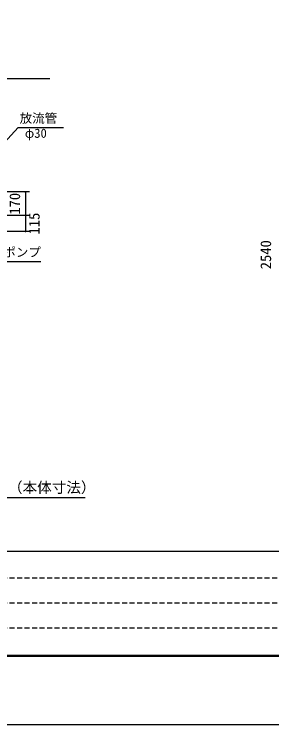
# Model space of a CAD drawing. Units: millimetres, scale not verified. Extents: x -8910 to 8910, y -6308 to 6308.
# Drawn here: x -2516 to -662, y -6308 to -1188 of the extents above; entities that cross this region are included whole.
import ezdxf
from ezdxf.enums import TextEntityAlignment as Align

# ---------------------------------------------------------------- set-up
doc = ezdxf.new("R2010")
doc.units = ezdxf.units.MM
doc.header["$LTSCALE"] = 30
doc.linetypes.add('DASHED1', pattern=[1.8, 1.2, -0.6])
for name, color, linetype, lineweight in [('0-0_機器', 2, 'Continuous', 25), ('0-1_製作', 5, 'Continuous', 25), ('0-2_空気管', 3, 'Continuous', 25), ('0-F_0E', 3, 'Continuous', 25), ('1-0_図面枠', 7, 'Continuous', 25), ('1-1_Axis_waku', 7, 'Continuous', 25)]:
    doc.layers.add(name, color=color, linetype=linetype, lineweight=lineweight)
doc.styles.add('ＭＳ ゴシック', font='')
doc.styles.get('ＭＳ ゴシック').set_extended_font_data('MS Gothic')

msp = doc.modelspace()

# ---------------------------------------------------------------- linework, layer by layer
at = {"layer": '0-0_機器'}
msp.add_line((-7009.2, -1650.29), (-2260.7, -1650.29), dxfattribs=at)
at = {"layer": '0-1_製作', "color": 2}
msp.add_line((-2594.85, -4670), (-2005.58, -4670), dxfattribs=at)
at = {"layer": '0-2_空気管', "color": 2}
for p, q in [((-2435.78, -2468.27), (-2435.78, -2638.27)), ((-2435.78, -2638.27), (-2435.78, -2753.27))]:
    msp.add_line(p, q, dxfattribs=at)
at = {"layer": '0-F_0E', "color": 2}
for p, q in [((-2405.78, -2468.27), (-2609.66, -2468.27)), ((-2405.78, -2638.27), (-2609.66, -2638.27)), ((-2405.78, -2753.27), (-2609.66, -2753.27))]:
    msp.add_line(p, q, dxfattribs=at)
at = {"layer": '0-F_0E'}
for points in [[(-2716.81, -2250.55), (-2488.25, -2003.17), (-2162.32, -2003.17)], [(-2971.13, -2694.36), (-2789.44, -2970.03), (-2324.44, -2970.03)]]:
    msp.add_lwpolyline(points, dxfattribs=at)
at = {"layer": '0-F_0E', "color": 5}
for points in [[(-2441.77, -2467.89), (-2435.78, -2468.27), (-2441.78, -2468.27)], [(-2441.78, -2468.27), (-2436.16, -2474.26), (-2441.73, -2469.02)], [(-2441.78, -2468.27), (-2435.78, -2474.27), (-2436.16, -2474.26)], [(-2441.78, -2468.27), (-2435.78, -2468.27), (-2435.78, -2474.27)], [(-2441.68, -2467.14), (-2435.78, -2468.27), (-2441.77, -2467.89)], [(-2441.73, -2469.02), (-2436.91, -2474.16), (-2441.59, -2469.76)], [(-2441.73, -2469.02), (-2436.16, -2474.26), (-2436.91, -2474.16)], [(-2441.49, -2466.41), (-2435.78, -2468.27), (-2441.68, -2467.14)], [(-2441.59, -2469.76), (-2437.64, -2473.97), (-2441.36, -2470.48)], [(-2441.59, -2469.76), (-2436.91, -2474.16), (-2437.64, -2473.97)], [(-2441.21, -2465.71), (-2435.78, -2468.27), (-2441.49, -2466.41)], [(-2441.36, -2470.48), (-2438.34, -2473.7), (-2441.04, -2471.16)], [(-2441.36, -2470.48), (-2437.64, -2473.97), (-2438.34, -2473.7)], [(-2440.85, -2465.05), (-2435.78, -2468.27), (-2441.21, -2465.71)], [(-2441.04, -2471.16), (-2439, -2473.33), (-2440.64, -2471.79)], [(-2441.04, -2471.16), (-2438.34, -2473.7), (-2439, -2473.33)], [(-2440.41, -2464.44), (-2435.78, -2468.27), (-2440.85, -2465.05)], [(-2440.64, -2471.79), (-2439.61, -2472.89), (-2440.16, -2472.37)], [(-2440.64, -2471.79), (-2439, -2473.33), (-2439.61, -2472.89)], [(-2439.89, -2463.89), (-2435.78, -2468.27), (-2440.41, -2464.44)], [(-2439.89, -2463.89), (-2435.78, -2462.27), (-2435.78, -2468.27)], [(-2439.31, -2463.41), (-2435.78, -2462.27), (-2439.89, -2463.89)], [(-2438.67, -2463.01), (-2435.78, -2462.27), (-2439.31, -2463.41)], [(-2437.99, -2462.69), (-2435.78, -2462.27), (-2438.67, -2463.01)], [(-2437.27, -2462.46), (-2435.78, -2462.27), (-2437.99, -2462.69)], [(-2436.53, -2462.31), (-2435.78, -2462.27), (-2437.27, -2462.46)], [(-2435.78, -2462.27), (-2429.78, -2468.27), (-2435.78, -2468.27)], [(-2435.78, -2462.27), (-2429.83, -2467.51), (-2429.78, -2468.27)], [(-2435.41, -2462.28), (-2429.83, -2467.51), (-2435.78, -2462.27)], [(-2435.78, -2468.27), (-2435.03, -2474.22), (-2435.78, -2474.27)], [(-2435.78, -2468.27), (-2434.29, -2474.08), (-2435.03, -2474.22)], [(-2435.78, -2468.27), (-2433.57, -2473.85), (-2434.29, -2474.08)], [(-2435.78, -2468.27), (-2432.89, -2473.52), (-2433.57, -2473.85)], [(-2435.78, -2468.27), (-2432.26, -2473.12), (-2432.89, -2473.52)], [(-2435.78, -2468.27), (-2431.67, -2472.64), (-2432.26, -2473.12)], [(-2435.78, -2468.27), (-2431.16, -2472.09), (-2431.67, -2472.64)], [(-2429.78, -2468.27), (-2431.16, -2472.09), (-2435.78, -2468.27)], [(-2434.66, -2462.37), (-2429.83, -2467.51), (-2435.41, -2462.28)], [(-2434.66, -2462.37), (-2429.97, -2466.77), (-2429.83, -2467.51)], [(-2433.93, -2462.56), (-2429.97, -2466.77), (-2434.66, -2462.37)], [(-2433.93, -2462.56), (-2430.2, -2466.06), (-2429.97, -2466.77)], [(-2433.23, -2462.84), (-2430.2, -2466.06), (-2433.93, -2462.56)], [(-2433.23, -2462.84), (-2430.52, -2465.38), (-2430.2, -2466.06)], [(-2432.57, -2463.2), (-2430.52, -2465.38), (-2433.23, -2462.84)], [(-2432.57, -2463.2), (-2430.93, -2464.74), (-2430.52, -2465.38)], [(-2431.96, -2463.64), (-2430.93, -2464.74), (-2432.57, -2463.2)], [(-2431.96, -2463.64), (-2431.41, -2464.16), (-2430.93, -2464.74)], [(-2429.78, -2468.27), (-2430.72, -2471.48), (-2431.16, -2472.09)], [(-2429.78, -2468.27), (-2430.35, -2470.82), (-2430.72, -2471.48)], [(-2429.78, -2468.27), (-2430.08, -2470.12), (-2430.35, -2470.82)], [(-2429.78, -2468.27), (-2429.89, -2469.39), (-2430.08, -2470.12)], [(-2429.78, -2468.27), (-2429.79, -2468.64), (-2429.89, -2469.39)], [(-2441.77, -2637.89), (-2435.78, -2638.27), (-2441.78, -2638.27)], [(-2441.78, -2638.27), (-2435.78, -2644.27), (-2441.73, -2639.02)], [(-2441.78, -2638.27), (-2435.78, -2638.27), (-2435.78, -2644.27)], [(-2441.68, -2637.14), (-2435.78, -2638.27), (-2441.77, -2637.89)], [(-2441.73, -2639.02), (-2436.16, -2644.26), (-2441.59, -2639.76)], [(-2441.73, -2639.02), (-2435.78, -2644.27), (-2436.16, -2644.26)], [(-2441.49, -2636.41), (-2435.78, -2638.27), (-2441.68, -2637.14)], [(-2441.59, -2639.76), (-2436.91, -2644.16), (-2441.36, -2640.48)], [(-2441.59, -2639.76), (-2436.16, -2644.26), (-2436.91, -2644.16)], [(-2441.21, -2635.71), (-2435.78, -2638.27), (-2441.49, -2636.41)], [(-2441.36, -2640.48), (-2437.64, -2643.97), (-2441.04, -2641.16)], [(-2441.36, -2640.48), (-2436.91, -2644.16), (-2437.64, -2643.97)], [(-2440.85, -2635.05), (-2435.78, -2638.27), (-2441.21, -2635.71)], [(-2441.04, -2641.16), (-2438.34, -2643.7), (-2440.64, -2641.79)], [(-2441.04, -2641.16), (-2437.64, -2643.97), (-2438.34, -2643.7)], [(-2440.41, -2634.44), (-2435.78, -2638.27), (-2440.85, -2635.05)], [(-2440.64, -2641.79), (-2439, -2643.33), (-2440.16, -2642.37)], [(-2440.64, -2641.79), (-2438.34, -2643.7), (-2439, -2643.33)], [(-2439.89, -2633.89), (-2435.78, -2638.27), (-2440.41, -2634.44)], [(-2440.16, -2642.37), (-2439, -2643.33), (-2439.61, -2642.89)], [(-2439.89, -2633.89), (-2435.78, -2632.27), (-2435.78, -2638.27)], [(-2439.31, -2633.41), (-2435.78, -2632.27), (-2439.89, -2633.89)], [(-2438.67, -2633.01), (-2435.78, -2632.27), (-2439.31, -2633.41)], [(-2437.99, -2632.69), (-2435.78, -2632.27), (-2438.67, -2633.01)], [(-2437.27, -2632.46), (-2435.78, -2632.27), (-2437.99, -2632.69)], [(-2436.53, -2632.31), (-2435.78, -2632.27), (-2437.27, -2632.46)], [(-2435.78, -2632.27), (-2429.78, -2638.27), (-2435.78, -2638.27)], [(-2435.78, -2632.27), (-2429.83, -2637.51), (-2429.78, -2638.27)], [(-2435.41, -2632.28), (-2429.83, -2637.51), (-2435.78, -2632.27)], [(-2435.78, -2638.27), (-2435.03, -2644.22), (-2435.78, -2644.27)], [(-2435.78, -2638.27), (-2434.29, -2644.08), (-2435.03, -2644.22)], [(-2435.78, -2638.27), (-2433.57, -2643.85), (-2434.29, -2644.08)], [(-2435.78, -2638.27), (-2432.89, -2643.52), (-2433.57, -2643.85)], [(-2435.78, -2638.27), (-2432.26, -2643.12), (-2432.89, -2643.52)], [(-2435.78, -2638.27), (-2431.67, -2642.64), (-2432.26, -2643.12)], [(-2435.78, -2638.27), (-2431.16, -2642.09), (-2431.67, -2642.64)], [(-2429.78, -2638.27), (-2431.16, -2642.09), (-2435.78, -2638.27)], [(-2435.41, -2632.28), (-2429.97, -2636.77), (-2429.83, -2637.51)], [(-2434.66, -2632.37), (-2429.97, -2636.77), (-2435.41, -2632.28)], [(-2434.66, -2632.37), (-2430.2, -2636.06), (-2429.97, -2636.77)], [(-2433.93, -2632.56), (-2430.2, -2636.06), (-2434.66, -2632.37)], [(-2433.93, -2632.56), (-2430.52, -2635.38), (-2430.2, -2636.06)], [(-2433.23, -2632.84), (-2430.52, -2635.38), (-2433.93, -2632.56)], [(-2433.23, -2632.84), (-2430.93, -2634.74), (-2430.52, -2635.38)], [(-2432.57, -2633.2), (-2430.93, -2634.74), (-2433.23, -2632.84)], [(-2432.57, -2633.2), (-2431.41, -2634.16), (-2430.93, -2634.74)], [(-2431.96, -2633.64), (-2431.41, -2634.16), (-2432.57, -2633.2)], [(-2429.78, -2638.27), (-2430.72, -2641.48), (-2431.16, -2642.09)], [(-2429.78, -2638.27), (-2430.35, -2640.82), (-2430.72, -2641.48)], [(-2429.78, -2638.27), (-2430.08, -2640.12), (-2430.35, -2640.82)], [(-2429.78, -2638.27), (-2429.89, -2639.39), (-2430.08, -2640.12)], [(-2429.78, -2638.27), (-2429.79, -2638.64), (-2429.89, -2639.39)], [(-2441.77, -2752.89), (-2435.78, -2753.27), (-2441.78, -2753.27)], [(-2441.78, -2753.27), (-2435.78, -2759.27), (-2441.73, -2754.02)], [(-2441.78, -2753.27), (-2435.78, -2753.27), (-2435.78, -2759.27)], [(-2441.68, -2752.14), (-2435.78, -2753.27), (-2441.77, -2752.89)], [(-2441.73, -2754.02), (-2436.16, -2759.26), (-2441.59, -2754.76)], [(-2441.73, -2754.02), (-2435.78, -2759.27), (-2436.16, -2759.26)], [(-2441.49, -2751.41), (-2435.78, -2753.27), (-2441.68, -2752.14)], [(-2441.59, -2754.76), (-2436.91, -2759.16), (-2441.36, -2755.48)], [(-2441.59, -2754.76), (-2436.16, -2759.26), (-2436.91, -2759.16)], [(-2441.21, -2750.71), (-2435.78, -2753.27), (-2441.49, -2751.41)], [(-2441.36, -2755.48), (-2437.64, -2758.97), (-2441.04, -2756.16)], [(-2441.36, -2755.48), (-2436.91, -2759.16), (-2437.64, -2758.97)], [(-2440.85, -2750.05), (-2435.78, -2753.27), (-2441.21, -2750.71)], [(-2441.04, -2756.16), (-2438.34, -2758.7), (-2440.64, -2756.79)], [(-2441.04, -2756.16), (-2437.64, -2758.97), (-2438.34, -2758.7)], [(-2440.41, -2749.44), (-2435.78, -2753.27), (-2440.85, -2750.05)], [(-2440.64, -2756.79), (-2439, -2758.33), (-2440.16, -2757.37)], [(-2440.64, -2756.79), (-2438.34, -2758.7), (-2439, -2758.33)], [(-2439.89, -2748.89), (-2435.78, -2753.27), (-2440.41, -2749.44)], [(-2440.16, -2757.37), (-2439, -2758.33), (-2439.61, -2757.89)], [(-2439.89, -2748.89), (-2435.78, -2747.27), (-2435.78, -2753.27)], [(-2439.31, -2748.41), (-2435.78, -2747.27), (-2439.89, -2748.89)], [(-2438.67, -2748.01), (-2435.78, -2747.27), (-2439.31, -2748.41)], [(-2437.99, -2747.69), (-2435.78, -2747.27), (-2438.67, -2748.01)], [(-2437.27, -2747.46), (-2435.78, -2747.27), (-2437.99, -2747.69)], [(-2436.53, -2747.31), (-2435.78, -2747.27), (-2437.27, -2747.46)], [(-2435.78, -2747.27), (-2429.78, -2753.27), (-2435.78, -2753.27)], [(-2435.78, -2747.27), (-2429.83, -2752.51), (-2429.78, -2753.27)], [(-2435.41, -2747.28), (-2429.83, -2752.51), (-2435.78, -2747.27)], [(-2435.78, -2753.27), (-2435.03, -2759.22), (-2435.78, -2759.27)], [(-2435.78, -2753.27), (-2434.29, -2759.08), (-2435.03, -2759.22)], [(-2435.78, -2753.27), (-2433.57, -2758.85), (-2434.29, -2759.08)], [(-2435.78, -2753.27), (-2432.89, -2758.52), (-2433.57, -2758.85)], [(-2435.78, -2753.27), (-2432.26, -2758.12), (-2432.89, -2758.52)], [(-2435.78, -2753.27), (-2431.67, -2757.64), (-2432.26, -2758.12)], [(-2435.78, -2753.27), (-2431.16, -2757.09), (-2431.67, -2757.64)], [(-2429.78, -2753.27), (-2431.16, -2757.09), (-2435.78, -2753.27)], [(-2435.41, -2747.28), (-2429.97, -2751.77), (-2429.83, -2752.51)], [(-2434.66, -2747.37), (-2429.97, -2751.77), (-2435.41, -2747.28)], [(-2434.66, -2747.37), (-2430.2, -2751.06), (-2429.97, -2751.77)], [(-2433.93, -2747.56), (-2430.2, -2751.06), (-2434.66, -2747.37)], [(-2433.93, -2747.56), (-2430.52, -2750.38), (-2430.2, -2751.06)], [(-2433.23, -2747.84), (-2430.52, -2750.38), (-2433.93, -2747.56)], [(-2433.23, -2747.84), (-2430.93, -2749.74), (-2430.52, -2750.38)], [(-2432.57, -2748.2), (-2430.93, -2749.74), (-2433.23, -2747.84)], [(-2432.57, -2748.2), (-2431.41, -2749.16), (-2430.93, -2749.74)], [(-2431.96, -2748.64), (-2431.41, -2749.16), (-2432.57, -2748.2)], [(-2429.78, -2753.27), (-2430.72, -2756.48), (-2431.16, -2757.09)], [(-2429.78, -2753.27), (-2430.35, -2755.82), (-2430.72, -2756.48)], [(-2429.78, -2753.27), (-2430.08, -2755.12), (-2430.35, -2755.82)], [(-2429.78, -2753.27), (-2429.89, -2754.39), (-2430.08, -2755.12)], [(-2429.78, -2753.27), (-2429.79, -2753.64), (-2429.89, -2754.39)]]:
    msp.add_solid(points, dxfattribs=at)
at = {"layer": '1-0_図面枠'}
msp.add_lwpolyline([(-8910, -6307.5), (-8910, 6307.5), (8910, 6307.5), (8910, -6307.5)], close=True, dxfattribs=at)
at = {"layer": '1-1_Axis_waku'}
for p, q in [((-7770, -5056.5), (8400, -5056.5)), ((8408.4, -5814.9), (-7778.4, -5814.9)), ((8407.8, -5814.3), (-7777.8, -5814.3)), ((8407.2, -5813.7), (-7777.2, -5813.7)), ((8406.6, -5813.1), (-7776.6, -5813.1)), ((8406, -5812.5), (-7776, -5812.5)), ((8405.4, -5811.9), (-7775.4, -5811.9)), ((8404.8, -5811.3), (-7774.8, -5811.3)), ((8404.2, -5810.7), (-7774.2, -5810.7)), ((8403.6, -5810.1), (-7773.6, -5810.1)), ((8403, -5809.5), (-7773, -5809.5)), ((8402.4, -5808.9), (-7772.4, -5808.9)), ((8401.8, -5808.3), (-7771.8, -5808.3)), ((8401.2, -5807.7), (-7771.2, -5807.7)), ((8400.6, -5807.1), (-7770.6, -5807.1)), ((-7770, -5806.5), (8400, -5806.5))]:
    msp.add_line(p, q, dxfattribs=at)
at = {"layer": '1-1_Axis_waku', "linetype": 'DASHED1'}
for p, q in [((240, -5251.5), (-7770, -5251.5)), ((240, -5431.5), (-7770, -5431.5)), ((240, -5611.5), (-7770, -5611.5))]:
    msp.add_line(p, q, dxfattribs=at)

# ---------------------------------------------------------------- texts
at = {"layer": '0-0_機器', "color": 4, "style": 'ＭＳ ゴシック'}
msp.add_text('2540', height=76.98, rotation=90, dxfattribs=at).set_placement((-643.83, -3025.28), align=Align.BOTTOM_LEFT)
at = {"layer": '0-1_製作', "color": 4, "style": 'ＭＳ ゴシック'}
msp.add_text('（本体寸法）', height=76.98, dxfattribs=at).set_placement((-2561.27, -4658.92), align=Align.BOTTOM_LEFT)
at = {"layer": '0-2_空気管', "color": 4, "style": 'ＭＳ ゴシック'}
for s, p in [('170', (-2450.78, -2632.02)), ('115', (-2310.74, -2774.52))]:
    msp.add_text(s, height=76.98, rotation=90, dxfattribs=at).set_placement(p, align=Align.BOTTOM_LEFT)
at = {"layer": '0-F_0E', "color": 4, "style": 'ＭＳ ゴシック'}
for s, p in [('放流管', (-2477.32, -1989.68)), ('φ30', (-2440.14, -2097.85)), ('放流ポンプ', (-2774.44, -2955.03))]:
    msp.add_text(s, height=65.98, dxfattribs=at).set_placement(p, align=Align.BOTTOM_LEFT)

doc.saveas('drawing.dxf')
